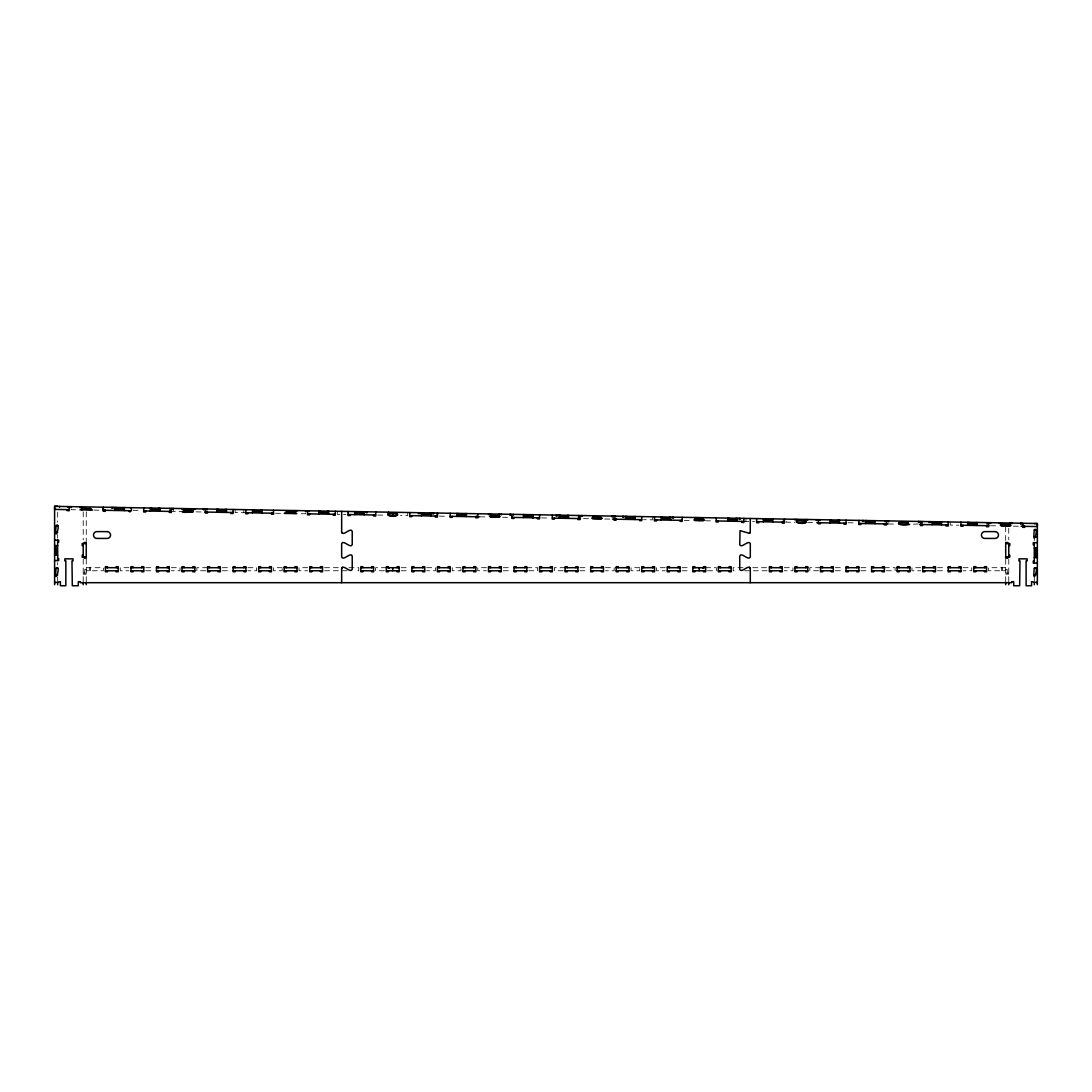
<?xml version="1.0" encoding="UTF-8"?>
<svg xmlns="http://www.w3.org/2000/svg" width="1092" height="1092" viewBox="0 0 1092 1092"><rect width="100%" height="100%" fill="white"/><g stroke="black" fill="none" stroke-linecap="round" stroke-linejoin="round"><path stroke-width="0.75" stroke-dasharray="5 3.75" d="M71.239 508.927L71.226 509.705L78.46 509.827M132.978 510.264L141.66 510.414M173.437 508.422L173.382 511.479L182.077 511.629M235.162 510.005L235.121 512.558L245.85 512.749M243.803 512.708L243.844 510.155M305.528 513.022L305.514 513.786L298.266 513.663M337.319 511.793L337.278 514.346L345.959 514.496M407.78 512.503L407.725 515.574L400.491 515.451M652.47 517.294L652.415 519.847L643.734 519.696M745.891 521.471L745.945 518.413M786.322 521.416L786.308 522.181L794.99 522.331M848.034 522.754L856.715 522.904M918.427 523.983L909.732 524.337M950.231 522.495L950.19 525.047L958.872 525.197M86.268 569.574L84.739 569.587L84.739 573.15M86.268 567.703L103.385 567.703L103.385 570.761L86.268 570.761M128.924 567.703L120.243 567.703L120.243 570.761L128.924 570.761M145.782 567.703L154.463 567.703M171.321 567.703L180.003 567.703L180.003 570.761L171.321 570.761M207.589 567.703L196.86 567.703L196.86 570.761L205.542 570.761L205.542 567.703M222.399 567.703L231.081 567.703M247.939 567.703L256.62 567.703L256.62 570.761L247.939 570.761M307.698 567.703L299.017 567.703L299.017 570.761L307.698 570.761M324.556 567.703L339.216 567.703M349.003 567.703L358.777 567.703L358.777 570.761L355.514 570.761M386.363 567.703L375.634 567.703L375.634 570.761L384.316 570.761L384.316 567.703M401.173 567.703L409.855 567.703M426.713 567.703L435.394 567.703L435.394 570.761L426.713 570.761M486.472 567.703L477.791 567.703L477.791 570.761L486.472 570.761M503.33 567.703L512.012 567.703M526.822 567.703L537.551 567.703L537.551 570.761L528.869 570.761L528.869 567.703M565.137 567.703L554.408 567.703L554.408 570.761L563.09 570.761L563.09 567.703M579.948 567.703L588.629 567.703M605.487 567.703L614.168 567.703L614.168 570.761L605.487 570.761M665.246 567.703L656.565 567.703L656.565 570.761L665.246 570.761M682.104 567.703L690.786 567.703M705.609 567.703L716.325 567.703L716.325 570.761L707.643 570.761L707.643 567.703M742.969 567.703L733.182 567.703L733.182 570.761L736.445 570.761M752.743 567.703L767.403 567.703M784.261 567.703L792.942 567.703L792.942 570.761L784.261 570.761M820.529 567.703L809.8 567.703L809.8 570.761L818.495 570.761L818.495 567.703M835.339 567.703L844.034 567.703M860.878 567.703L869.573 567.703M884.383 567.703L895.112 567.703L895.112 570.761L886.417 570.761L886.417 567.703M920.652 567.703L911.957 567.703L911.957 570.761L920.652 570.761M937.509 567.703L946.191 567.703M963.048 567.703L971.73 567.703L971.73 570.761L963.048 570.761M1005.691 567.703L988.588 567.703L988.588 570.761L1005.691 570.761M145.782 570.761L154.463 570.761M222.399 570.761L231.081 570.761M324.556 570.761L347.365 570.761M401.173 570.761L409.855 570.761M503.33 570.761L512.012 570.761M579.948 570.761L588.629 570.761M682.104 570.761L690.786 570.761M744.594 570.761L767.403 570.761M835.339 570.761L844.034 570.761M860.878 570.761L869.573 570.761M937.509 570.761L946.191 570.761M83.21 573.15L86.268 573.15M1005.691 573.15L1008.762 573.15M83.21 574.174L86.268 574.174M1005.691 574.174L1008.762 574.174M1005.691 569.574L1007.22 569.587L1007.22 573.15M93.953 510.1L101.187 510.223M196.11 511.875L203.344 512.012M275.553 513.267L282.787 513.39M377.75 515.055L386.432 515.206M439.434 516.12L448.116 516.284M479.852 516.83L487.087 516.953M502.579 517.226L509.814 517.349M541.577 517.908L550.259 518.058M583.456 518.645L589.243 518.741M604.736 519.014L611.97 519.137M684.206 520.393L691.441 520.529M705.487 520.775L714.168 520.925M743.843 521.444L754.572 521.621M807.589 522.549L814.823 522.672M888.451 523.969L897.133 524.119M990.608 525.743L999.289 525.894M1013.335 526.139L1019.123 526.248M1034.301 538.752L1034.301 540.636M1034.301 577.067L1034.301 580.753M1008.762 528.323L1008.762 539.844M1008.762 559.186L1008.762 582.391M1005.691 526.672L1005.691 541.482M1005.691 559.186L1005.691 582.691M1002.633 567.703L1002.633 570.761M1001.61 567.703L1001.61 570.761M90.363 567.703L90.363 570.761M89.339 567.703L89.339 570.761M86.268 511.875L86.268 541.482M86.268 559.186L86.268 582.691M83.21 511.875L83.21 539.844M83.21 559.186L83.21 582.391M57.671 512.203L57.671 522.194M57.671 534.507L57.671 538.083M57.671 562.598L57.671 564.973M57.671 577.067L57.671 580.753M282.159 567.703L273.478 567.703L273.478 570.761L282.159 570.761L282.159 567.703M460.933 567.703L452.252 567.703L452.252 570.761L460.933 570.761L460.933 567.703M639.707 567.703L631.026 567.703L631.026 570.761L639.707 570.761L639.707 567.703"/><path stroke-width="1.5" d="M341.66 582.691L341.66 568.359C343.27 563.936 350.641 573.75 352.225 569.301L352.225 556.033C350.641 551.583 343.243 561.411 341.66 556.961L341.66 543.679C343.243 539.243 350.641 549.058 352.225 544.621L352.225 531.34C350.641 526.89 343.243 536.718 341.66 532.268L341.673 511.356M750.3 518.482L750.231 532.65L749.276 533.292L740.035 530.616L739.748 544.621C741.318 549.058 748.716 539.243 750.3 543.679L750.3 556.961C748.675 561.397 741.332 551.583 739.748 556.033L739.748 569.301C741.318 573.75 748.702 563.936 750.3 568.359L750.3 582.691M59.582 507.193L59.596 506.429M67.144 509.623L67.131 510.647L69.178 510.687L69.246 506.606M67.745 507.343L67.759 506.579M70.816 507.398L70.83 506.633M71.267 507.398L71.28 506.633M79.948 507.548L79.962 506.784M81.955 509.882L81.982 508.353C111.234 510.128 61.302 509.049 90.499 508.503L90.472 510.032M81.996 507.589L82.009 506.825M104.818 510.292L104.832 509.514M105.282 510.292L105.269 511.315L103.221 511.288L103.29 507.193L103.235 510.264L130.917 510.742M111.93 508.367L111.957 507.343M112.954 508.381L112.981 507.357M114.824 510.455L114.878 507.398M116.039 507.411L116.011 508.954L123.164 509.077L123.191 507.534M124.297 510.619L124.392 507.562M128.87 510.701C129.457 513.827 132.705 509.991 130.972 507.671M143.748 507.903L143.666 511.984L145.7 512.025L145.727 511.001M150.382 511.083L150.437 508.012M151.597 508.039L151.57 509.568L158.722 509.691L158.749 508.162M159.923 508.176L159.869 511.247L159.951 508.695M169.315 511.411L169.287 512.435L171.335 512.462L171.403 508.381M169.874 511.425L169.888 510.66M169.915 509.118L169.915 508.353M172.973 509.172L172.986 508.408M173.423 509.186L173.437 508.422M182.105 509.336L182.118 508.572M184.166 508.599L184.111 511.67L193.134 511.82M192.629 511.82C197.597 505.419 166.98 514.537 192.629 511.82L192.683 508.749M194.704 509.555L194.717 508.79M203.385 509.705L203.399 508.94M203.958 509.718L203.972 508.954M205.446 508.981L205.378 513.063L207.425 513.103L207.439 512.08M206.975 512.066L206.989 511.302M207.016 509.773L207.03 509.008M216.939 511.738L216.994 509.172L216.98 512.244M218.195 509.2L218.168 510.728L225.321 510.851L225.348 509.322M226.508 512.407L226.508 509.35M231.026 512.489L231.013 513.513L233.046 513.54L233.128 509.459M245.905 509.677L245.823 513.772L247.87 513.8L247.884 512.776M252.539 512.858L252.552 509.8M253.754 509.814L253.726 511.356L260.879 511.479L260.906 509.95M262.066 513.035L262.121 509.964M271.471 513.199L271.444 514.209L273.491 514.25L273.56 510.169M272.031 513.199L272.045 512.435M286.268 513.458L286.295 511.916C315.438 513.486 265.615 512.762 294.813 512.066M294.785 513.595L294.84 510.537M296.86 511.343L296.874 510.578M305.542 511.493L305.555 510.728M306.115 511.506L306.129 510.728M307.603 510.756L307.535 514.851L309.582 514.878L309.596 513.854M309.173 511.547L309.186 510.783M319.096 513.513L319.151 510.96M319.137 514.032L319.192 510.96M320.352 510.988L320.325 512.517L327.477 512.639L327.504 511.111M328.61 514.195L328.665 511.124M333.183 514.277L333.169 515.288L335.217 515.328L335.285 511.247M348.048 511.465L347.979 515.547L350.027 515.588L350.041 514.564M354.695 514.646L354.75 511.588M355.924 511.602L355.896 513.131L363.035 513.254L363.063 511.725M364.223 514.81L364.278 511.752M366.12 512.803L366.134 511.779M367.13 512.817L367.158 511.793M373.628 514.974L373.614 515.997L375.648 516.038L375.757 511.943M388.534 512.175L388.479 515.233C401.16 517.908 400.395 511.274 388.179 513.759C385.408 517.007 399.358 516.857 397.024 513.854L388.465 513.704M392.738 515.315L392.765 513.772M409.814 512.544L409.691 516.625L411.739 516.666L411.752 515.642M418.413 513.718L418.427 512.694M419.424 513.731L419.451 512.708M421.294 515.806L421.307 512.749M422.508 512.762L422.481 514.291L429.634 514.428L429.661 512.885M432.705 513.963L432.719 512.94M433.729 513.977L433.742 512.967M435.339 516.052L435.326 517.076L437.373 517.117L437.442 513.022L437.401 516.093L409.759 515.615M450.218 513.254L450.136 517.335L452.184 517.376L452.197 516.352M456.852 516.434L456.865 513.363M458.08 513.39L458.053 514.919L465.192 515.042L465.219 513.513M466.38 516.598L466.393 513.527M475.784 516.762L475.771 517.785L477.805 517.813L477.859 513.731M476.33 516.775L476.344 515.997M488.574 514.687L488.588 513.923M490.622 513.95L490.567 517.021C519.888 516.38 469.874 515.533 499.099 517.171L499.14 514.1M501.16 514.905L501.173 514.141M509.855 515.055L509.855 514.291M510.414 515.069L510.428 514.305M511.902 514.332L511.861 518.413L513.895 518.454L513.923 517.431M513.472 515.124L513.486 514.359M523.437 517.594L523.45 514.523M524.651 514.55L524.624 516.079L531.777 516.202L531.804 514.673M532.91 517.758L532.964 514.687M532.964 517.758L533.005 515.206M537.496 517.84L537.482 518.864L539.53 518.891L539.598 514.81M552.361 515.028L552.293 519.123L554.34 519.15L554.354 518.127M556.115 516.12L556.128 515.096M557.138 516.134L557.152 515.11M558.995 518.209L559.049 515.151M560.223 515.165L560.196 516.707L567.335 516.83L567.362 515.288M568.482 518.372L568.577 515.315M577.941 518.55L577.927 519.56L579.961 519.601L580.016 515.52M578.487 518.55L578.501 517.785M578.528 516.257L578.542 515.492M581.586 516.311L581.599 515.547M582.05 516.311L582.063 515.547M612.011 516.844L612.025 516.079M612.571 516.844L612.585 516.079M614.059 516.106L614.018 520.202L616.052 520.229L616.079 519.205M615.601 519.205L615.615 518.441M615.629 516.898L615.642 516.134M622.713 517.28L622.727 516.257M623.723 517.294L623.75 516.284M625.593 519.369L625.648 516.311M626.808 516.325L626.781 517.867L633.933 517.99L633.961 516.461M635.121 519.546L635.121 516.475M639.666 519.615L639.639 520.638L641.687 520.679L641.755 516.598M654.518 516.816L654.449 520.898L656.497 520.939L656.51 519.915M661.151 519.997L661.165 516.925M662.38 516.953L662.353 518.482L669.492 518.604L669.519 517.076M670.638 520.161L670.693 517.103M672.576 518.154L672.59 517.13M673.587 518.168L673.614 517.144M680.098 520.324L680.084 521.348L682.131 521.389L682.213 517.294M695.386 518.29L695.399 517.526M696.696 518.318L696.71 517.553M697.856 518.331L697.87 517.567M699.194 520.666L699.221 519.123M716.27 517.895L716.175 521.976L718.222 522.017L718.236 520.993M727.736 521.157L727.75 518.099M728.965 518.113L728.937 519.642L736.09 519.778L736.117 518.236M737.264 521.321L737.277 518.263M739.161 519.314L739.175 518.29M740.185 519.328L740.199 518.304M741.823 521.403L741.796 522.426L743.843 522.467L743.898 518.372M756.66 518.604L756.606 522.686L758.653 522.727L758.667 521.703M763.308 521.785L763.322 518.714M764.523 518.741L764.496 520.27L771.648 520.393L771.675 518.864M772.781 521.949L772.836 518.877M782.254 522.112L782.241 523.136L784.288 523.164L784.356 519.082L784.274 522.14M782.787 522.126L782.8 521.348M795.031 520.038L795.044 519.273M797.092 519.301C793.174 524.46 809.008 524.419 805.746 520.993C793.638 518.209 792.928 524.774 805.541 522.522L805.568 520.98L796.955 520.843M805.582 520.475L805.596 519.451M807.63 520.256L807.643 519.492M816.311 520.406L816.325 519.642M816.884 520.42L816.898 519.655M818.372 519.669L818.331 523.764L820.379 523.805L820.392 522.781M819.942 520.475L819.956 519.696M829.879 522.945L829.893 519.874M831.108 519.901L831.08 521.43L838.233 521.553L838.26 520.024M839.407 523.109L839.42 520.038M843.979 523.191L843.966 524.215L846 524.242L846.068 520.161M858.844 520.379L858.776 524.474L860.81 524.501L860.837 523.477M862.557 521.471L862.584 520.447M863.581 521.485L863.608 520.461M865.451 523.559L865.506 520.502M866.666 520.515L866.638 522.044L873.791 522.181L873.818 520.638M874.979 523.723L875.02 520.666M884.411 523.887L884.397 524.911L886.445 524.952L886.458 520.87M884.97 521.607L884.984 520.843M888.042 521.662L888.055 520.898M888.492 521.662L888.506 520.898M907.739 524.297C911.056 521.116 899.849 523.109 899.248 522.618L899.18 524.146L907.739 524.297L907.711 522.768C892.56 520.393 898.266 527.259 909.732 524.337M918.454 522.194L918.468 521.416M919.027 522.194L919.041 521.43M920.515 521.457L920.488 525.552L922.535 525.58L922.549 524.556M922.044 524.556L922.058 523.778M922.085 522.249L922.098 521.485M929.156 522.631L929.169 521.607M930.179 522.645L930.193 521.621M932.036 524.72L932.049 521.662M933.264 521.676L933.237 523.218L940.389 523.341L940.417 521.812M941.522 524.883L941.577 521.826M946.136 524.965L946.122 525.989L948.156 526.03L948.238 521.949M960.96 522.167L960.933 526.248L962.967 526.289L962.994 525.266M967.608 525.348L967.662 522.276M968.822 522.304L968.795 523.832L975.948 523.955L975.975 522.426M977.135 525.511L977.135 522.44M986.581 525.675L986.554 526.699L988.601 526.726L988.615 522.645M987.086 525.689L987.1 524.924M987.127 523.382L987.141 522.618M990.198 523.437L990.212 522.672M990.649 523.45L990.662 522.686M999.33 523.6L999.344 522.836M1001.391 522.863L1001.337 525.934C1030.725 525.307 980.671 524.433 1009.895 526.085L1009.868 524.556L1001.405 524.406M1009.882 524.037L1009.895 523.013M1011.929 523.819L1011.943 523.054M1020.611 523.969L1020.624 523.205M1021.184 523.983L1021.197 523.218M1022.617 526.303L1022.672 523.245L1022.644 527.327L1024.692 527.368L1024.706 526.344M1024.2 526.33L1024.214 525.566M341.66 568.372L342.506 567.362M56.129 525.648C61.698 521.075 53.808 546.491 56.129 525.648L57.671 525.648M56.129 568.209C61.794 563.69 53.74 588.929 56.129 568.209L57.671 568.209M1034.301 529.907C1039.789 525.293 1031.995 550.723 1034.301 529.907L1035.83 529.907M1034.301 568.209C1040.021 563.69 1031.872 589.052 1034.301 568.209L1035.83 568.209M750.3 532.282L749.467 533.278M490.485 515.506L499.126 515.629M57.671 506.251L54.6 506.251L54.6 584.725M1034.301 523.587L1037.359 523.587L1037.359 584.725M56.129 532.459L57.671 532.459M1034.315 536.868L1037.359 536.718M54.6 540.117L58.681 540.117L58.681 542.164L57.671 542.164M1037.359 542.669L1033.278 542.669L1033.278 544.717L1034.301 544.717M86.268 543.529L82.187 543.529L82.187 545.563L83.21 545.563M1005.691 543.529L1009.786 543.529L1009.786 545.563L1008.762 545.563M54.6 545.55L57.671 545.591M54.6 546.764L56.129 546.764L56.129 553.917L54.6 553.917M1035.066 548.102L1037.359 548.102M1034.301 548.143L1037.359 548.143M1037.359 549.317L1035.83 549.317L1035.83 556.47L1037.359 556.47M54.6 555.077L57.671 555.118M83.21 555.105L82.187 555.105L82.187 557.152L86.268 557.152M1008.762 555.105L1009.786 555.105L1009.786 557.152L1005.691 557.152M1034.301 557.63L1037.359 557.63M57.671 558.503L58.681 558.503L58.681 560.551L54.6 560.551M1034.301 561.056L1033.278 561.056L1033.278 563.103L1037.359 563.103M105.419 567.703L118.195 567.703M130.958 567.703L143.734 567.703M156.497 567.703L169.274 567.703M182.036 567.703L194.813 567.703M207.589 567.703L220.352 567.703M233.128 567.703L245.891 567.703M258.668 567.703L271.43 567.703M284.207 567.703L296.969 567.703M309.746 567.703L322.509 567.703M360.824 567.703L373.587 567.703M386.363 567.703L399.126 567.703M411.902 567.703L424.665 567.703M437.442 567.703L450.204 567.703M462.981 567.703L475.743 567.703M488.52 567.703L501.283 567.703M514.059 567.703L526.822 567.703M539.598 567.703L552.361 567.703M565.137 567.703L577.9 567.703M590.676 567.703L603.439 567.703M616.216 567.703L628.978 567.703M641.755 567.703L654.531 567.703M667.294 567.703L680.07 567.703M692.833 567.703L705.609 567.703M718.372 567.703L731.149 567.703M769.451 567.703L782.227 567.703M794.99 567.703L807.766 567.703M820.529 567.703L833.305 567.703M846.068 567.703L858.844 567.703M871.607 567.703L884.383 567.703M897.146 567.703L909.923 567.703M922.685 567.703L935.462 567.703M948.225 567.703L961.001 567.703M973.764 567.703L986.54 567.703M105.419 570.761L118.195 570.761M130.958 570.761L143.734 570.761M156.497 570.761L169.274 570.761M182.036 570.761L194.813 570.761M207.589 570.761L220.352 570.761M233.128 570.761L245.891 570.761M258.668 570.761L271.43 570.761M284.207 570.761L296.969 570.761M309.746 570.761L322.509 570.761M360.824 570.761L373.587 570.761M386.363 570.761L399.126 570.761M411.902 570.761L424.665 570.761M437.442 570.761L450.204 570.761M462.981 570.761L475.743 570.761M488.52 570.761L501.283 570.761M514.059 570.761L526.822 570.761M539.598 570.761L552.361 570.761M565.137 570.761L577.9 570.761M590.676 570.761L603.439 570.761M616.216 570.761L628.978 570.761M641.755 570.761L654.531 570.761M667.294 570.761L680.07 570.761M692.833 570.761L705.609 570.761M718.372 570.761L731.149 570.761M769.451 570.761L782.227 570.761M794.99 570.761L807.766 570.761M820.529 570.761L833.305 570.761M846.068 570.761L858.844 570.761M871.607 570.761L884.383 570.761M897.146 570.761L909.923 570.761M922.685 570.761L935.462 570.761M948.225 570.761L961.001 570.761M973.764 570.761L986.54 570.761M54.6 573.15L55.364 573.15M1036.595 573.15L1037.359 573.15M56.129 575.02L57.671 575.02M1034.301 575.02L1035.83 575.02M54.6 582.391L55.364 582.391M1036.595 582.391L1037.359 582.391M54.6 582.691L60.388 581.667L60.388 585.749L65.848 585.749L65.848 560.892L64.838 560.892L64.838 558.845L73 558.845L73 560.892L71.976 560.892L72.304 585.749L78.269 585.749L78.269 581.667L80.317 581.667L80.317 582.691L1011.656 582.691L1011.656 581.667L1013.69 581.667L1013.69 585.749L1019.655 585.749L1019.983 560.892L1018.959 560.892L1018.959 558.845L1027.135 558.845L1027.135 560.892L1026.111 560.892L1026.111 585.749L1031.571 585.749L1031.571 581.667L1037.359 582.691M184.138 510.141L192.656 510.292M69.246 509.664L54.6 509.404L54.655 506.347L1037.4 523.505L1037.345 526.562L1021.088 526.276M79.907 509.855L92.506 510.073M143.694 510.96L171.99 511.452M204.859 512.025L233.074 512.53M245.85 512.749L273.56 513.226M284.234 513.417L296.819 513.636M307.548 513.827L335.244 514.305M348.007 514.537L375.703 515.014M450.163 516.311L479.333 516.816M511.602 517.39L539.544 517.867M552.306 518.099L580.466 518.591M612.476 519.15L641.7 519.655M654.463 519.874L682.159 520.365M716.216 520.952L743.843 521.444M756.619 521.662L784.779 522.153M816.789 522.713L845.986 523.218M858.749 523.45L887.946 523.955M919.928 524.515L948.143 525.006M960.919 525.225L988.915 525.716M749.467 567.362L750.3 568.372M342.506 533.278L341.66 532.282M1034.301 542.669L1034.301 563.103M1034.301 582.391L1034.301 584.725M1008.762 543.529L1008.762 557.152M1008.762 582.609L1008.762 584.725M1007.739 543.529L1007.739 542.506L1005.691 542.506L1005.691 558.162L1007.739 558.162L1007.739 557.152M1005.691 582.609L1005.691 584.725M984.493 567.703L984.493 566.68L986.54 566.68L986.54 571.785L984.493 571.785L984.493 570.761M975.811 567.703L975.811 566.68L973.764 566.68L973.764 571.785L975.811 571.785L975.811 570.761M958.953 567.703L958.953 566.68L961.001 566.68L961.001 571.785L958.953 571.785L958.953 570.761M950.272 567.703L950.272 566.68L948.225 566.68L948.225 571.785L950.272 571.785L950.272 570.761M933.414 567.703L933.414 566.68L935.462 566.68L935.462 571.785L933.414 571.785L933.414 570.761M924.733 567.703L924.733 566.68L922.685 566.68L922.685 571.785L924.733 571.785L924.733 570.761M907.875 567.703L907.875 566.68L909.923 566.68L909.923 571.785L907.875 571.785L907.875 570.761M899.194 567.703L899.194 566.68L897.146 566.68L897.146 571.785L899.194 571.785L899.194 570.761M882.336 567.703L882.336 566.68L884.383 566.68L884.383 571.785L882.336 571.785L882.336 570.761M873.655 567.703L873.655 566.68L871.607 566.68L871.607 571.785L873.655 571.785L873.655 570.761M856.797 567.703L856.797 566.68L858.844 566.68L858.844 571.785L856.797 571.785L856.797 570.761M848.115 567.703L848.115 566.68L846.068 566.68L846.068 571.785L848.115 571.785L848.115 570.761M831.258 567.703L831.258 566.68L833.305 566.68L833.305 571.785L831.258 571.785L831.258 570.761M822.576 567.703L822.576 566.68L820.529 566.68L820.529 571.785L822.576 571.785L822.576 570.761M805.719 567.703L805.719 566.68L807.766 566.68L807.766 571.785L805.719 571.785L805.719 570.761M797.037 567.703L797.037 566.68L794.99 566.68L794.99 571.785L797.037 571.785L797.037 570.761M780.179 567.703L780.179 566.68L782.227 566.68L782.227 571.785L780.179 571.785L780.179 570.761M771.498 567.703L771.498 566.68L769.451 566.68L769.451 571.785L771.498 571.785L771.498 570.761M729.101 567.703L729.101 566.68L731.149 566.68L731.149 571.785L729.101 571.785L729.101 570.761M720.42 567.703L720.42 566.68L718.372 566.68L718.372 571.785L720.42 571.785L720.42 570.761M703.562 567.703L703.562 566.68L705.609 566.68L705.609 571.785L703.562 571.785L703.562 570.761M703.071 567.703L703.071 568.468M699.221 567.703L699.221 570.761M694.881 567.703L694.881 566.68L692.833 566.68L692.833 571.785L694.881 571.785L694.881 570.761M678.023 567.703L678.023 566.68L680.07 566.68L680.07 571.785L678.023 571.785L678.023 570.761M669.341 567.703L669.341 566.68L667.294 566.68L667.294 571.785L669.341 571.785L669.341 570.761M652.484 567.703L652.484 566.68L654.531 566.68L654.531 571.785L652.484 571.785L652.484 570.761M643.802 567.703L643.802 566.68L641.755 566.68L641.755 571.785L643.802 571.785L643.802 570.761M626.945 567.703L626.945 566.68L628.978 566.68L628.978 571.785L626.945 571.785L626.945 570.761M618.263 567.703L618.263 566.68L616.216 566.68L616.216 571.785L618.263 571.785L618.263 570.761M601.405 567.703L601.405 566.68L603.439 566.68L603.439 571.785L601.405 571.785L601.405 570.761M592.724 567.703L592.724 566.68L590.676 566.68L590.676 571.785L592.724 571.785L592.724 570.761M575.866 567.703L575.866 566.68L577.9 566.68L577.9 571.785L575.866 571.785L575.866 570.761M567.185 567.703L567.185 566.68L565.137 566.68L565.137 571.785L567.185 571.785L567.185 570.761M550.327 567.703L550.327 566.68L552.361 566.68L552.361 571.785L550.327 571.785L550.327 570.761M541.646 567.703L541.646 566.68L539.598 566.68L539.598 571.785L541.646 571.785L541.646 570.761M524.788 567.703L524.788 566.68L526.822 566.68L526.822 571.785L524.788 571.785L524.788 570.761M516.106 567.703L516.106 566.68L514.059 566.68L514.059 571.785L516.106 571.785L516.106 570.761M499.249 567.703L499.249 566.68L501.283 566.68L501.283 571.785L499.249 571.785L499.249 570.761M490.567 567.703L490.567 566.68L488.52 566.68L488.52 571.785L490.567 571.785L490.567 570.761M473.71 567.703L473.71 566.68L475.743 566.68L475.743 571.785L473.71 571.785L473.71 570.761M465.015 567.703L465.015 566.68L462.981 566.68L462.981 571.785L465.015 571.785L465.015 570.761M448.17 567.703L448.17 566.68L450.204 566.68L450.204 571.785L448.17 571.785L448.17 570.761M439.475 567.703L439.475 566.68L437.442 566.68L437.442 571.785L439.475 571.785L439.475 570.761M422.631 567.703L422.631 566.68L424.665 566.68L424.665 571.785L422.631 571.785L422.631 570.761M413.936 567.703L413.936 566.68L411.902 566.68L411.902 571.785L413.936 571.785L413.936 570.761M397.092 567.703L397.092 566.68L399.126 566.68L399.126 571.785L397.092 571.785L397.092 570.761M392.738 567.703L392.738 570.761M388.888 567.703L388.888 568.468M388.397 567.703L388.397 566.68L386.363 566.68L386.363 571.785L388.397 571.785L388.397 570.761M371.553 567.703L371.553 566.68L373.587 566.68L373.587 571.785L371.553 571.785L371.553 570.761M362.858 567.703L362.858 566.68L360.824 566.68L360.824 571.785L362.858 571.785L362.858 570.761M320.461 567.703L320.461 566.68L322.509 566.68L322.509 571.785L320.461 571.785L320.461 570.761M311.78 567.703L311.78 566.68L309.746 566.68L309.746 571.785L311.78 571.785L311.78 570.761M294.922 567.703L294.922 566.68L296.969 566.68L296.969 571.785L294.922 571.785L294.922 570.761M286.24 567.703L286.24 566.68L284.207 566.68L284.207 571.785L286.24 571.785L286.24 570.761M269.383 567.703L269.383 566.68L271.43 566.68L271.43 571.785L269.383 571.785L269.383 570.761M260.701 567.703L260.701 566.68L258.668 566.68L258.668 571.785L260.701 571.785L260.701 570.761M243.844 567.703L243.844 566.68L245.891 566.68L245.891 571.785L243.844 571.785L243.844 570.761M235.162 567.703L235.162 566.68L233.128 566.68L233.128 571.785L235.162 571.785L235.162 570.761M218.304 567.703L218.304 566.68L220.352 566.68L220.352 571.785L218.304 571.785L218.304 570.761M209.623 567.703L209.623 566.68L207.589 566.68L207.589 571.785L209.623 571.785L209.623 570.761M192.765 567.703L192.765 566.68L194.813 566.68L194.813 571.785L192.765 571.785L192.765 570.761M184.084 567.703L184.084 566.68L182.036 566.68L182.036 571.785L184.084 571.785L184.084 570.761M167.226 567.703L167.226 566.68L169.274 566.68L169.274 571.785L167.226 571.785L167.226 570.761M158.545 567.703L158.545 566.68L156.497 566.68L156.497 571.785L158.545 571.785L158.545 570.761M141.687 567.703L141.687 566.68L143.734 566.68L143.734 571.785L141.687 571.785L141.687 570.761M133.006 567.703L133.006 566.68L130.958 566.68L130.958 571.785L133.006 571.785L133.006 570.761M116.148 567.703L116.148 566.68L118.195 566.68L118.195 571.785L116.148 571.785L116.148 570.761M107.466 567.703L107.466 566.68L105.419 566.68L105.419 571.785L107.466 571.785L107.466 570.761M86.268 582.609L86.268 584.725M84.221 543.529L84.221 542.506L86.268 542.506L86.268 558.162L84.221 558.162L84.221 557.152M83.21 543.529L83.21 557.152M83.21 582.609L83.21 584.725M57.671 540.117L57.671 560.551M57.671 582.391L57.671 584.725M430.821 512.912L430.78 515.97L430.876 512.912M592.751 517.267L592.724 518.796C621.908 518.222 572.181 517.321 601.269 518.946L601.269 517.417L592.779 517.267M694.962 519.055L694.935 520.584C724.092 519.956 674.31 519.082 703.425 520.734L703.466 519.205L694.935 519.055M107.125 531.613L96.915 531.613A3.399 3.399 0 0 0 93.502 535.012A3.399 3.399 0 0 0 96.915 538.424L107.125 538.424A3.399 3.399 0 0 0 110.538 535.012A3.399 3.399 0 0 0 107.125 531.613M995.058 531.613L984.834 531.613A3.399 3.399 0 0 0 981.435 535.012A3.399 3.399 0 0 0 984.834 538.424L995.058 538.424A3.399 3.399 0 0 0 998.457 535.012A3.399 3.399 0 0 0 995.058 531.613"/></g></svg>
